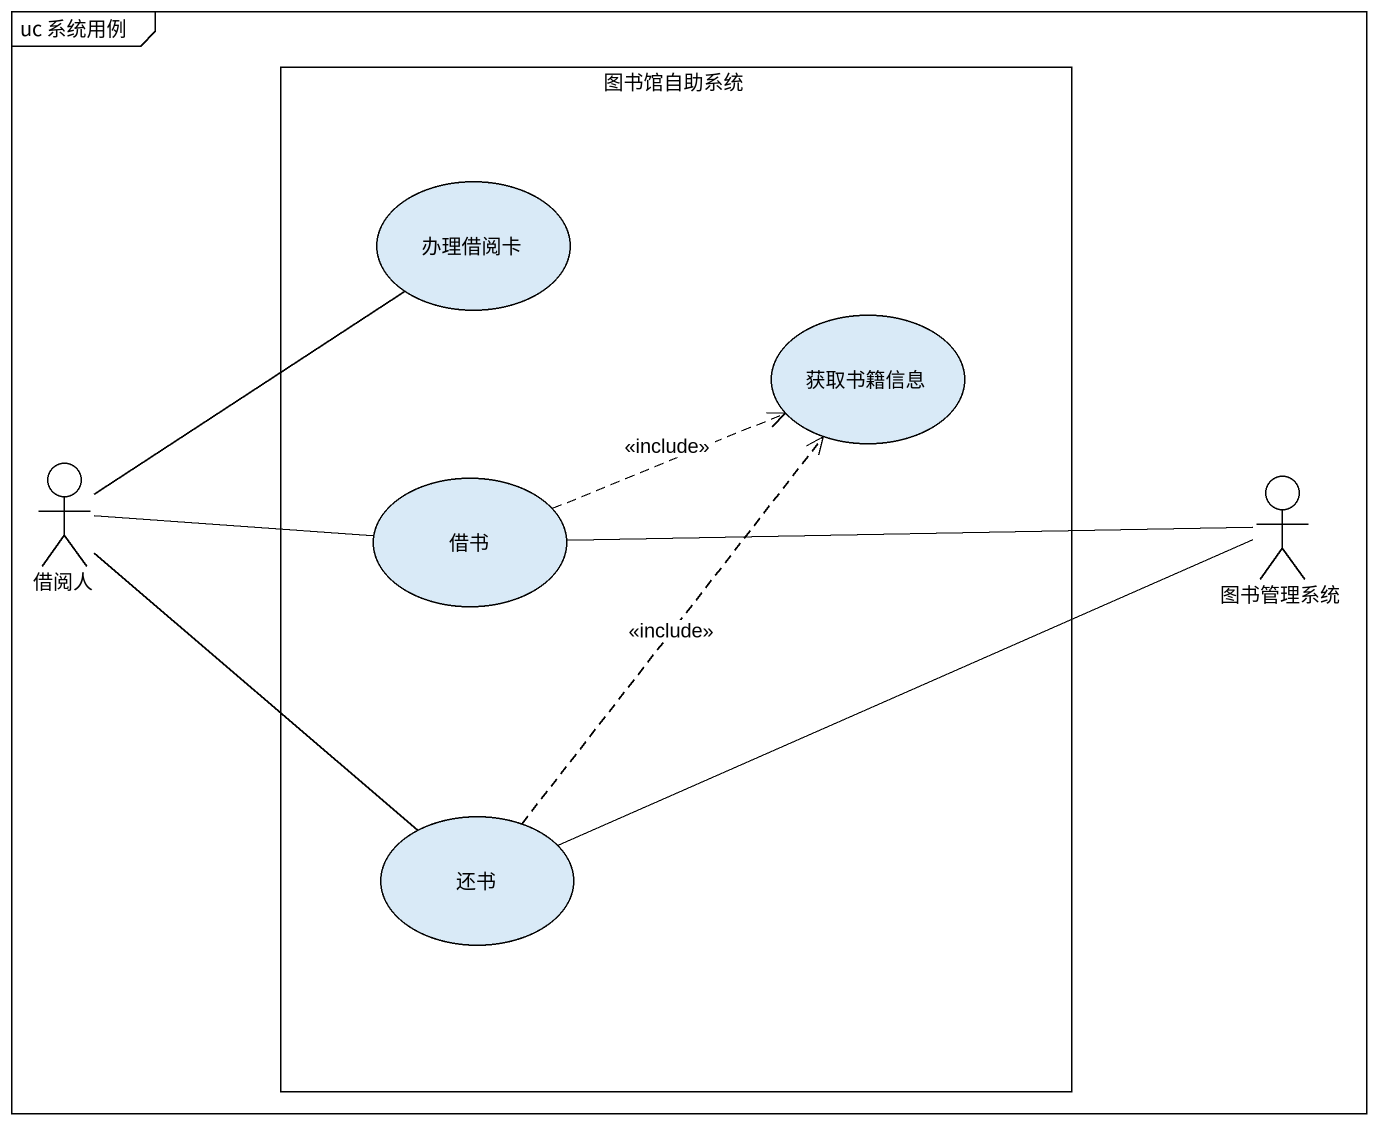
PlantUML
@startuml
mainframe uc 系统用例
rectangle 图书馆自助系统 {
  usecase 办理借阅卡
  usecase 获取书籍信息
  usecase 借书
  usecase 还书
}
actor 借阅人
actor 图书管理系统
借阅人 -up- 办理借阅卡
借阅人 -right- 借书
借阅人 -- 还书
借书 .right.> 获取书籍信息 : <<include>>
借书 -right- 图书管理系统
还书 .up.> 获取书籍信息 : <<include>>
还书 -right- 图书管理系统
@enduml
